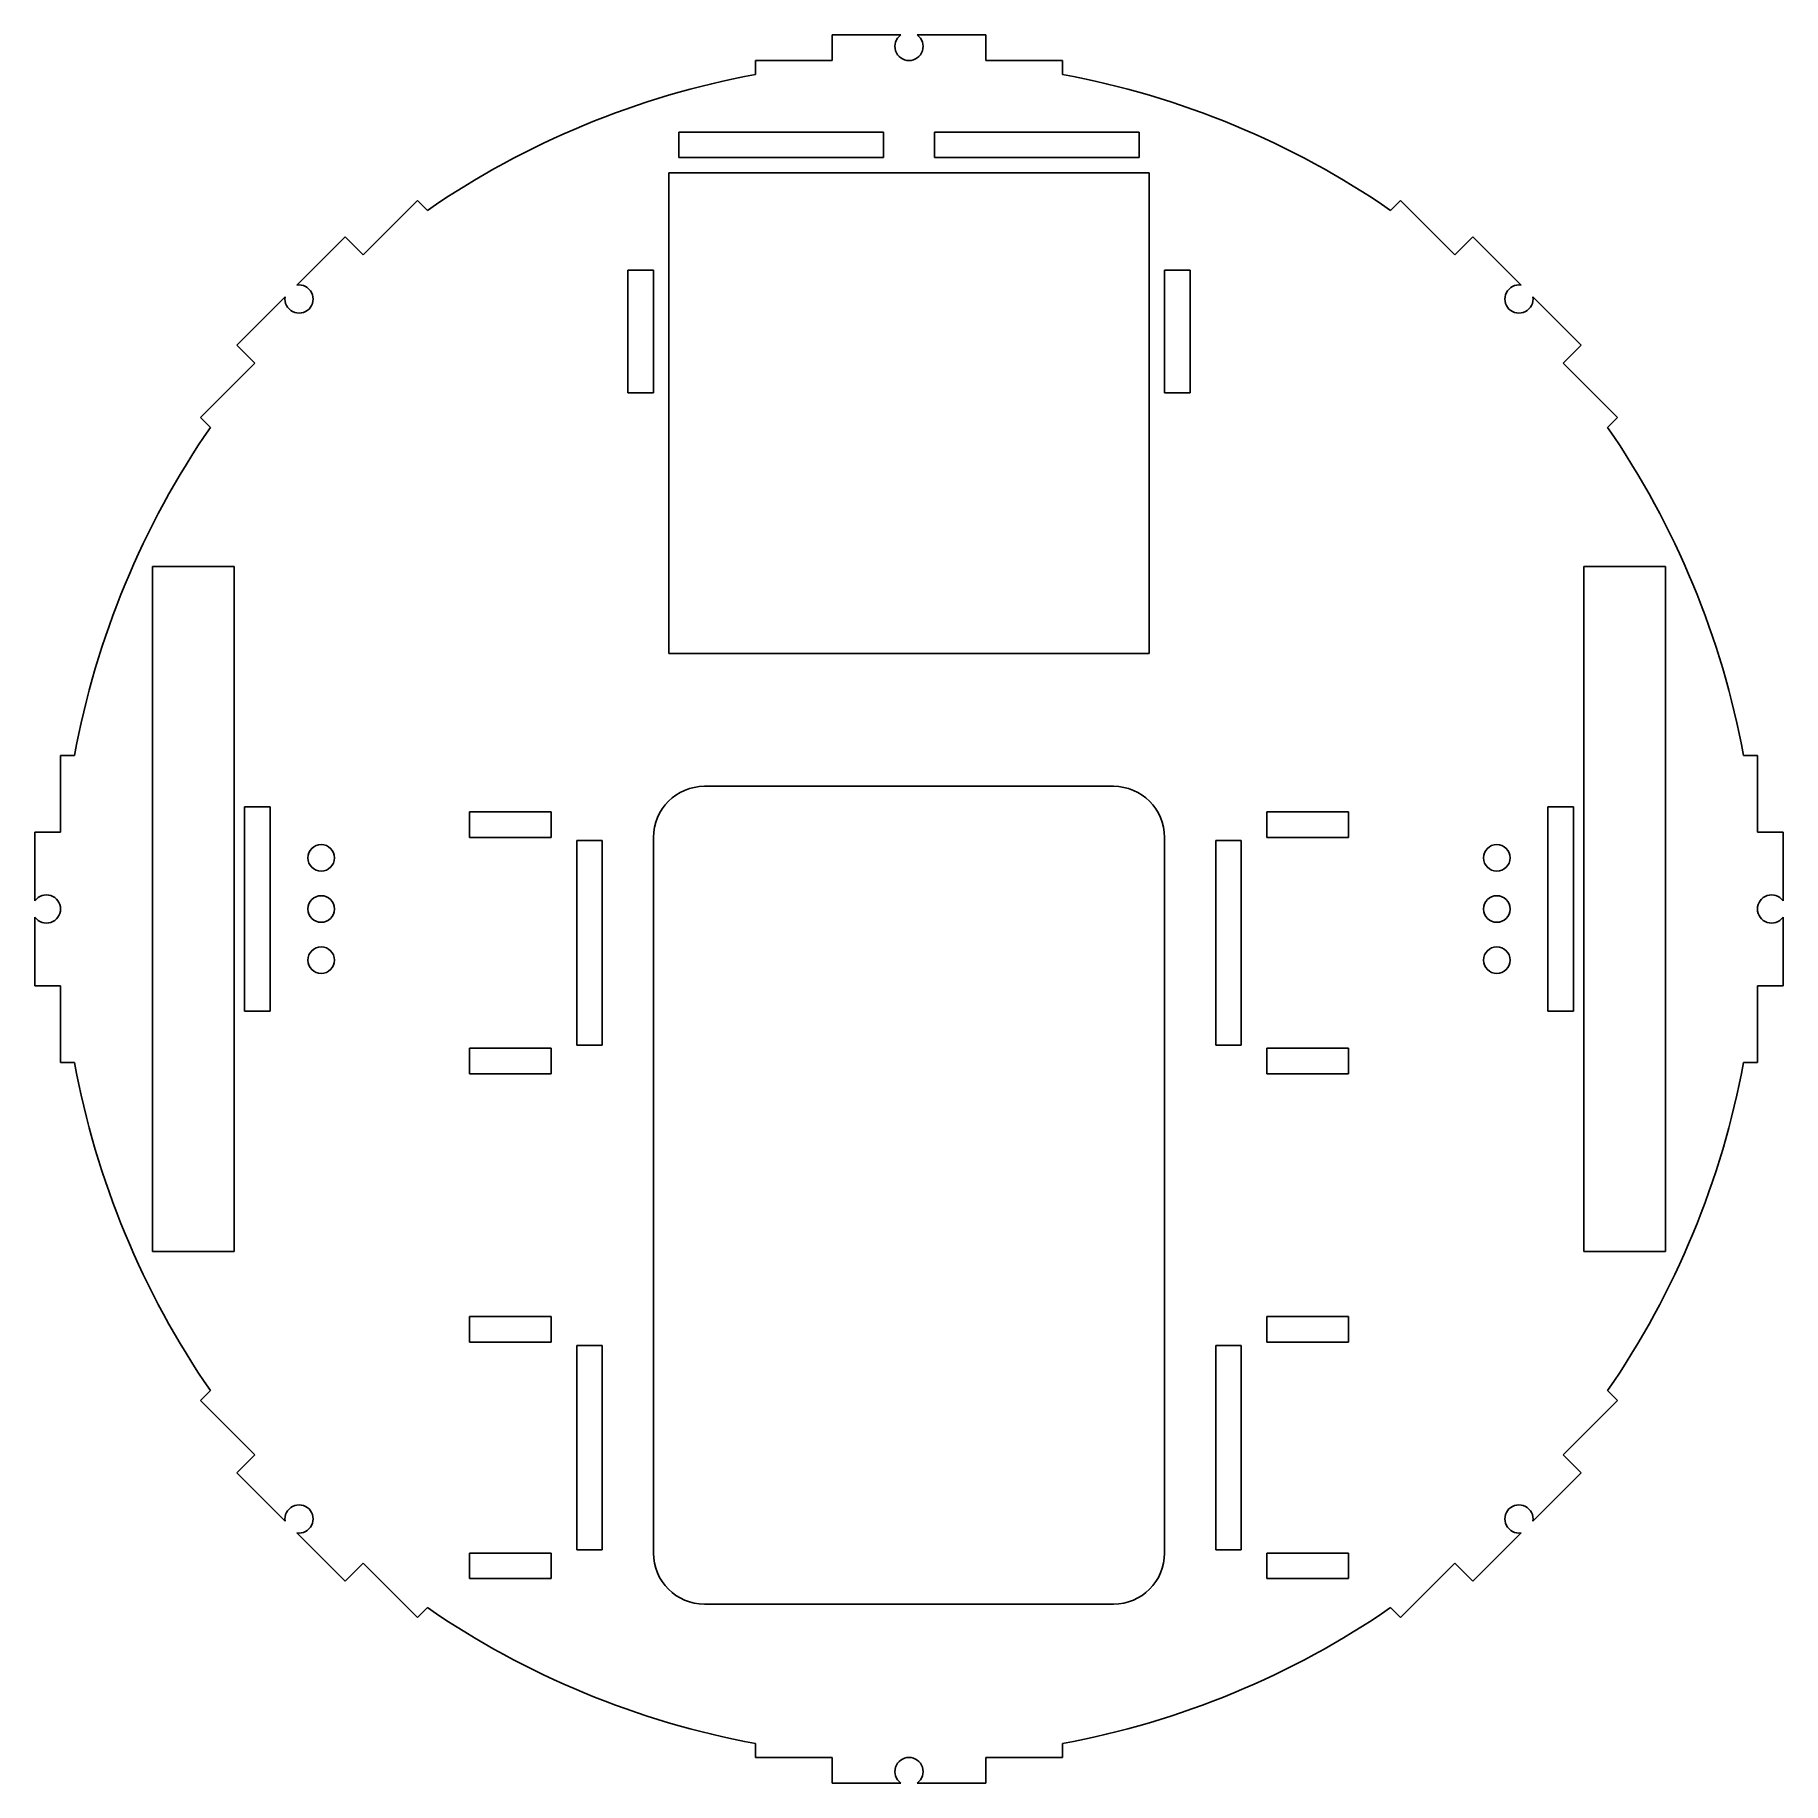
# Model space of a CAD drawing. Extents: x -4.28 to 4.28, y -4.28 to 4.28.
import ezdxf

# ---------------------------------------------------------------- set-up
doc = ezdxf.new("R2010")
doc.units = 0
doc.layers.add('TANGENT_LINES', color=7, linetype='CONTINUOUS')
doc.layers.add('VISIBLE', color=7, linetype='CONTINUOUS')

msp = doc.modelspace()

# ---------------------------------------------------------------- linework, layer by layer
at = {"layer": 'TANGENT_LINES'}
msp.add_line((-3.4648, -2.4042, 0.125), (-3.4165, -2.3558, 0.125), dxfattribs=at)
at = {"layer": 'VISIBLE'}
for p, q in [((-0.0403, 4.275, 0.125), (-0.375, 4.275, 0.125)), ((0.375, 4.275, 0.125), (0.0403, 4.275, 0.125)), ((0.375, 4.15, 0.125), (0.375, 4.275, 0.125)), ((-0.375, 4.275, 0.125), (-0.375, 4.15, 0.125)), ((-0.375, 4.15, 0.125), (-0.75, 4.15, 0.125)), ((-0.75, 4.15, 0.125), (-0.75, 4.0817, 0.125)), ((0.75, 4.15, 0.125), (0.375, 4.15, 0.125)), ((0.75, 4.15, 0.125), (0.75, 4.0817, 0.125)), ((-1.125, 3.675, 0.125), (-1.125, 3.8, 0.125)), ((-1.125, 3.8, 0.125), (-0.125, 3.8, 0.125)), ((-0.125, 3.675, 0.125), (-0.125, 3.8, 0.125)), ((0.125, 3.675, 0.125), (0.125, 3.8, 0.125)), ((1.125, 3.8, 0.125), (0.125, 3.8, 0.125)), ((1.125, 3.675, 0.125), (1.125, 3.8, 0.125)), ((-1.175, 3.6, 0.125), (-1.175, 1.25, 0.125)), ((1.175, 3.6, 0.125), (-1.175, 3.6, 0.125)), ((-1.125, 3.675, 0.125), (-0.125, 3.675, 0.125)), ((1.125, 3.675, 0.125), (0.125, 3.675, 0.125)), ((1.175, 3.6, 0.125), (1.175, 1.25, 0.125)), ((-2.4042, 3.4648, 0.125), (-2.6693, 3.1997, 0.125)), ((-2.4042, 3.4648, 0.125), (-2.3558, 3.4165, 0.125)), ((2.4042, 3.4648, 0.125), (2.3558, 3.4165, 0.125)), ((2.6693, 3.1997, 0.125), (2.4042, 3.4648, 0.125)), ((-2.7577, 3.288, 0.125), (-2.9944, 3.0514, 0.125)), ((-2.6693, 3.1997, 0.125), (-2.7577, 3.288, 0.125)), ((2.7577, 3.288, 0.125), (2.6693, 3.1997, 0.125)), ((2.9944, 3.0514, 0.125), (2.7577, 3.288, 0.125)), ((-1.25, 3.125, 0.125), (-1.375, 3.125, 0.125)), ((-1.375, 3.125, 0.125), (-1.375, 2.525, 0.125)), ((-1.25, 3.125, 0.125), (-1.25, 2.525, 0.125)), ((1.25, 3.125, 0.125), (1.25, 2.525, 0.125)), ((1.25, 3.125, 0.125), (1.375, 3.125, 0.125)), ((1.375, 3.125, 0.125), (1.375, 2.525, 0.125)), ((-3.0514, 2.9944, 0.125), (-3.288, 2.7577, 0.125)), ((3.288, 2.7577, 0.125), (3.0514, 2.9944, 0.125)), ((-3.288, 2.7577, 0.125), (-3.1997, 2.6693, 0.125)), ((3.1997, 2.6693, 0.125), (3.288, 2.7577, 0.125)), ((-3.1997, 2.6693, 0.125), (-3.4648, 2.4042, 0.125)), ((3.4648, 2.4042, 0.125), (3.1997, 2.6693, 0.125)), ((-1.25, 2.525, 0.125), (-1.375, 2.525, 0.125)), ((1.25, 2.525, 0.125), (1.375, 2.525, 0.125)), ((-3.4648, 2.4042, 0.125), (-3.4165, 2.3558, 0.125)), ((3.4648, 2.4042, 0.125), (3.4165, 2.3558, 0.125)), ((-3.7, 1.675, 0.125), (-3.7, -1.675, 0.125)), ((-3.3, 1.675, 0.125), (-3.7, 1.675, 0.125)), ((-3.3, 1.675, 0.125), (-3.3, -1.675, 0.125)), ((3.3, 1.675, 0.125), (3.3, -1.675, 0.125)), ((3.3, 1.675, 0.125), (3.7, 1.675, 0.125)), ((3.7, 1.675, 0.125), (3.7, -1.675, 0.125)), ((1.175, 1.25, 0.125), (-1.175, 1.25, 0.125)), ((-4.15, 0.75, 0.125), (-4.0817, 0.75, 0.125)), ((-4.15, 0.75, 0.125), (-4.15, 0.375, 0.125)), ((4.15, 0.75, 0.125), (4.0817, 0.75, 0.125)), ((4.15, 0.375, 0.125), (4.15, 0.75, 0.125)), ((1, 0.6, 0.125), (-1, 0.6, 0.125)), ((-3.25, 0.5, 0.125), (-3.25, -0.5, 0.125)), ((-3.125, 0.5, 0.125), (-3.25, 0.5, 0.125)), ((-3.125, 0.5, 0.125), (-3.125, -0.5, 0.125)), ((-2.15, 0.35, 0.125), (-2.15, 0.475, 0.125)), ((-1.75, 0.475, 0.125), (-2.15, 0.475, 0.125)), ((-1.75, 0.35, 0.125), (-1.75, 0.475, 0.125)), ((1.75, 0.475, 0.125), (2.15, 0.475, 0.125)), ((1.75, 0.35, 0.125), (1.75, 0.475, 0.125)), ((2.15, 0.35, 0.125), (2.15, 0.475, 0.125)), ((3.125, 0.5, 0.125), (3.125, -0.5, 0.125)), ((3.125, 0.5, 0.125), (3.25, 0.5, 0.125)), ((3.25, 0.5, 0.125), (3.25, -0.5, 0.125)), ((-4.15, 0.375, 0.125), (-4.275, 0.375, 0.125)), ((-4.275, 0.375, 0.125), (-4.275, 0.0403, 0.125)), ((-1.75, 0.35, 0.125), (-2.15, 0.35, 0.125)), ((-1.25, 0.35, 0.125), (-1.25, -3.15, 0.125)), ((1.25, 0.35, 0.125), (1.25, -3.15, 0.125)), ((1.75, 0.35, 0.125), (2.15, 0.35, 0.125)), ((4.275, 0.375, 0.125), (4.15, 0.375, 0.125)), ((4.275, 0.0403, 0.125), (4.275, 0.375, 0.125)), ((-1.625, 0.3344, 0.125), (-1.625, -0.6656, 0.125)), ((-1.625, 0.3344, 0.125), (-1.5, 0.3344, 0.125)), ((-1.5, 0.3344, 0.125), (-1.5, -0.6656, 0.125)), ((1.5, 0.3344, 0.125), (1.5, -0.6656, 0.125)), ((1.625, 0.3344, 0.125), (1.5, 0.3344, 0.125)), ((1.625, 0.3344, 0.125), (1.625, -0.6656, 0.125)), ((-4.275, -0.0403, 0.125), (-4.275, -0.375, 0.125)), ((4.275, -0.375, 0.125), (4.275, -0.0403, 0.125)), ((-4.275, -0.375, 0.125), (-4.15, -0.375, 0.125)), ((-4.15, -0.375, 0.125), (-4.15, -0.75, 0.125)), ((4.15, -0.75, 0.125), (4.15, -0.375, 0.125)), ((4.15, -0.375, 0.125), (4.275, -0.375, 0.125)), ((-3.125, -0.5, 0.125), (-3.25, -0.5, 0.125)), ((3.125, -0.5, 0.125), (3.25, -0.5, 0.125)), ((-2.15, -0.6812, 0.125), (-2.15, -0.8062, 0.125)), ((-1.75, -0.6812, 0.125), (-2.15, -0.6812, 0.125)), ((-1.75, -0.6812, 0.125), (-1.75, -0.8062, 0.125)), ((-1.625, -0.6656, 0.125), (-1.5, -0.6656, 0.125)), ((1.625, -0.6656, 0.125), (1.5, -0.6656, 0.125)), ((1.75, -0.6812, 0.125), (2.15, -0.6812, 0.125)), ((1.75, -0.6812, 0.125), (1.75, -0.8062, 0.125)), ((2.15, -0.6812, 0.125), (2.15, -0.8062, 0.125)), ((-4.15, -0.75, 0.125), (-4.0817, -0.75, 0.125)), ((4.15, -0.75, 0.125), (4.0817, -0.75, 0.125)), ((-1.75, -0.8062, 0.125), (-2.15, -0.8062, 0.125)), ((1.75, -0.8062, 0.125), (2.15, -0.8062, 0.125)), ((-3.3, -1.675, 0.125), (-3.7, -1.675, 0.125)), ((3.3, -1.675, 0.125), (3.7, -1.675, 0.125)), ((-2.15, -2.1188, 0.125), (-2.15, -1.9938, 0.125)), ((-1.75, -1.9938, 0.125), (-2.15, -1.9938, 0.125)), ((-1.75, -2.1188, 0.125), (-1.75, -1.9938, 0.125)), ((1.75, -2.1188, 0.125), (1.75, -1.9938, 0.125)), ((1.75, -1.9938, 0.125), (2.15, -1.9938, 0.125)), ((2.15, -2.1188, 0.125), (2.15, -1.9938, 0.125)), ((-1.75, -2.1188, 0.125), (-2.15, -2.1188, 0.125)), ((-1.625, -3.1344, 0.125), (-1.625, -2.1344, 0.125)), ((-1.625, -2.1344, 0.125), (-1.5, -2.1344, 0.125)), ((-1.5, -3.1344, 0.125), (-1.5, -2.1344, 0.125)), ((1.5, -3.1344, 0.125), (1.5, -2.1344, 0.125)), ((1.625, -2.1344, 0.125), (1.5, -2.1344, 0.125)), ((1.625, -3.1344, 0.125), (1.625, -2.1344, 0.125)), ((1.75, -2.1188, 0.125), (2.15, -2.1188, 0.125)), ((3.4648, -2.4042, 0.125), (3.4165, -2.3558, 0.125)), ((-3.4648, -2.4042, 0.125), (-3.1997, -2.6693, 0.125)), ((3.1997, -2.6693, 0.125), (3.4648, -2.4042, 0.125)), ((-3.1997, -2.6693, 0.125), (-3.288, -2.7577, 0.125)), ((3.288, -2.7577, 0.125), (3.1997, -2.6693, 0.125)), ((-3.288, -2.7577, 0.125), (-3.0514, -2.9944, 0.125)), ((3.0514, -2.9944, 0.125), (3.288, -2.7577, 0.125)), ((-2.9944, -3.0514, 0.125), (-2.7577, -3.288, 0.125)), ((2.7577, -3.288, 0.125), (2.9944, -3.0514, 0.125)), ((-1.75, -3.15, 0.125), (-2.15, -3.15, 0.125)), ((-2.15, -3.15, 0.125), (-2.15, -3.275, 0.125)), ((-1.75, -3.15, 0.125), (-1.75, -3.275, 0.125)), ((-1.625, -3.1344, 0.125), (-1.5, -3.1344, 0.125)), ((1.625, -3.1344, 0.125), (1.5, -3.1344, 0.125)), ((1.75, -3.15, 0.125), (1.75, -3.275, 0.125)), ((1.75, -3.15, 0.125), (2.15, -3.15, 0.125)), ((2.15, -3.15, 0.125), (2.15, -3.275, 0.125)), ((-2.7577, -3.288, 0.125), (-2.6693, -3.1997, 0.125)), ((-2.6693, -3.1997, 0.125), (-2.4042, -3.4648, 0.125)), ((2.4042, -3.4648, 0.125), (2.6693, -3.1997, 0.125)), ((2.6693, -3.1997, 0.125), (2.7577, -3.288, 0.125)), ((-1.75, -3.275, 0.125), (-2.15, -3.275, 0.125)), ((1.75, -3.275, 0.125), (2.15, -3.275, 0.125)), ((-2.4042, -3.4648, 0.125), (-2.3558, -3.4165, 0.125)), ((1, -3.4, 0.125), (-1, -3.4, 0.125)), ((2.4042, -3.4648, 0.125), (2.3558, -3.4165, 0.125)), ((-0.75, -4.15, 0.125), (-0.75, -4.0817, 0.125)), ((0.75, -4.15, 0.125), (0.75, -4.0817, 0.125)), ((-0.75, -4.15, 0.125), (-0.375, -4.15, 0.125)), ((-0.375, -4.15, 0.125), (-0.375, -4.275, 0.125)), ((0.375, -4.275, 0.125), (0.375, -4.15, 0.125)), ((0.375, -4.15, 0.125), (0.75, -4.15, 0.125)), ((-0.375, -4.275, 0.125), (-0.0403, -4.275, 0.125)), ((0.0403, -4.275, 0.125), (0.375, -4.275, 0.125))]:
    msp.add_line(p, q, dxfattribs=at)
for centre in [(-2.875, 0.25, 0.125), (-2.875, 0, 0.125), (-2.875, -0.25, 0.125)]:
    msp.add_circle(centre, 0.065, dxfattribs=at)
at = {"layer": 'VISIBLE', "extrusion": (0, 0, -1)}
for centre in [(-2.875, 0.25, -0.125), (-2.875, 0, -0.125), (-2.875, -0.25, -0.125)]:
    msp.add_circle(centre, 0.065, dxfattribs=at)
at = {"layer": 'VISIBLE'}
for centre, radius, start, end in [((0, 4.219, 0.125), 0.069, 125.74802, 54.25198), ((0, 0, 0.125), 4.15, 100.41187, 124.58813), ((0, 0, 0.125), 4.15, 55.41187, 79.58813), ((-2.9833, 2.9833, 0.125), 0.069, 170.74802, 99.25198), ((2.9833, 2.9833, 0.125), 0.069, 80.74802, 9.25198), ((0, 0, 0.125), 4.15, 145.41187, 169.58813), ((0, 0, 0.125), 4.15, 10.41187, 34.58813), ((-1, 0.35, 0.125), 0.25, 90, 180), ((1, 0.35, 0.125), 0.25, 0, 90), ((-4.219, 0, 0.125), 0.069, 215.74802, 144.25198), ((4.219, 0, 0.125), 0.069, 35.74802, 324.25198), ((0, 0, 0.125), 4.15, 190.41187, 214.58813), ((0, 0, 0.125), 4.15, 325.41187, 349.58813), ((-2.9833, -2.9833, 0.125), 0.069, 260.74802, 189.25198), ((2.9833, -2.9833, 0.125), 0.069, 350.74802, 279.25198), ((-1, -3.15, 0.125), 0.25, 180, 270), ((1, -3.15, 0.125), 0.25, 270, 0), ((0, 0, 0.125), 4.15, 235.41187, 259.58813), ((0, 0, 0.125), 4.15, 280.41187, 304.58813), ((0, -4.219, 0.125), 0.069, 305.74802, 234.25198)]:
    msp.add_arc(centre, radius, start, end, dxfattribs=at)

doc.saveas('drawing.dxf')
